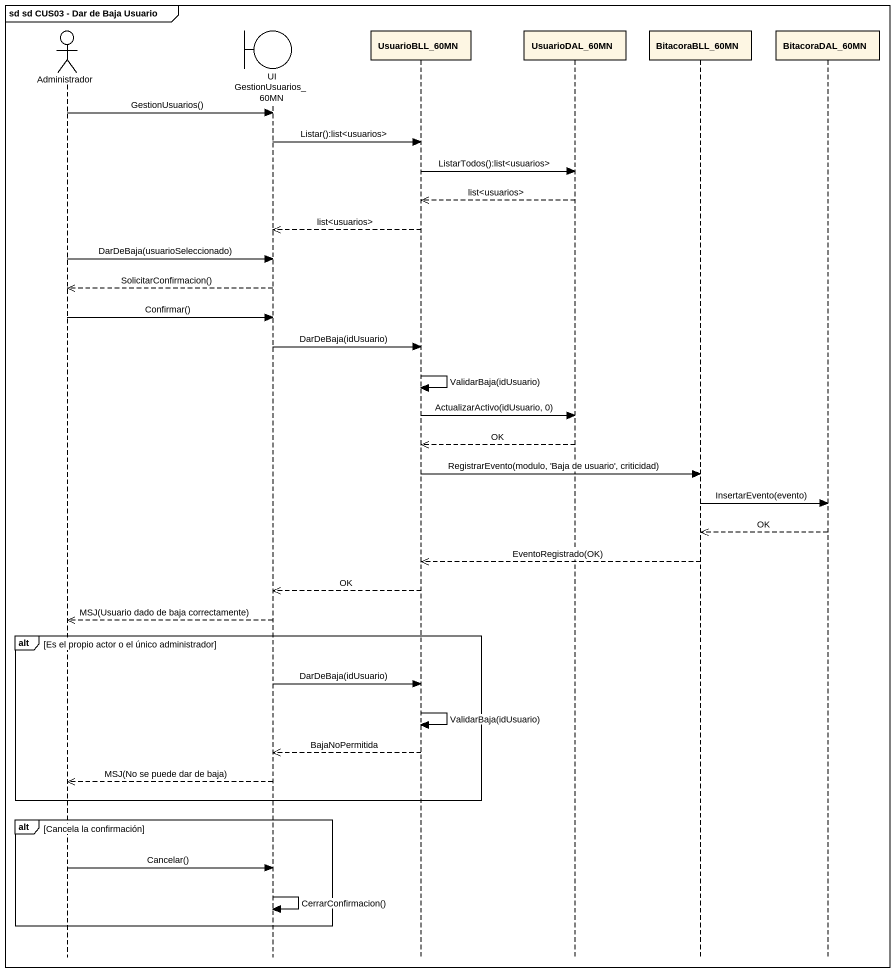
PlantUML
@startuml
mainframe sd sd CUS03 - Dar de Baja Usuario
hide footbox
actor Administrador
boundary "UI GestionUsuarios_60MN" as UI_GestionUsuarios_60MN
participant UsuarioBLL_60MN
participant UsuarioDAL_60MN
participant BitacoraBLL_60MN
participant BitacoraDAL_60MN

Administrador -> UI_GestionUsuarios_60MN : GestionUsuarios()
UI_GestionUsuarios_60MN -> UsuarioBLL_60MN : Listar():list<usuarios>
UsuarioBLL_60MN -> UsuarioDAL_60MN : ListarTodos():list<usuarios>
UsuarioDAL_60MN -->> UsuarioBLL_60MN : list<usuarios>
UsuarioBLL_60MN -->> UI_GestionUsuarios_60MN : list<usuarios>
Administrador -> UI_GestionUsuarios_60MN : DarDeBaja(usuarioSeleccionado)
UI_GestionUsuarios_60MN -->> Administrador : SolicitarConfirmacion()
Administrador -> UI_GestionUsuarios_60MN : Confirmar()
UI_GestionUsuarios_60MN -> UsuarioBLL_60MN : DarDeBaja(idUsuario)
UsuarioBLL_60MN -> UsuarioBLL_60MN : ValidarBaja(idUsuario)
UsuarioBLL_60MN -> UsuarioDAL_60MN : ActualizarActivo(idUsuario, 0)
UsuarioDAL_60MN -->> UsuarioBLL_60MN : OK
UsuarioBLL_60MN -> BitacoraBLL_60MN : RegistrarEvento(modulo, 'Baja de usuario', criticidad)
BitacoraBLL_60MN -> BitacoraDAL_60MN : InsertarEvento(evento)
BitacoraDAL_60MN -->> BitacoraBLL_60MN : OK
BitacoraBLL_60MN -->> UsuarioBLL_60MN : EventoRegistrado(OK)
UsuarioBLL_60MN -->> UI_GestionUsuarios_60MN : OK
UI_GestionUsuarios_60MN -->> Administrador : MSJ(Usuario dado de baja correctamente)
alt Es el propio actor o el único administrador
  UI_GestionUsuarios_60MN -> UsuarioBLL_60MN : DarDeBaja(idUsuario)
  UsuarioBLL_60MN -> UsuarioBLL_60MN : ValidarBaja(idUsuario)
  UsuarioBLL_60MN -->> UI_GestionUsuarios_60MN : BajaNoPermitida
  UI_GestionUsuarios_60MN -->> Administrador : MSJ(No se puede dar de baja)
end
alt Cancela la confirmación
  Administrador -> UI_GestionUsuarios_60MN : Cancelar()
  UI_GestionUsuarios_60MN -> UI_GestionUsuarios_60MN : CerrarConfirmacion()
end
@enduml
